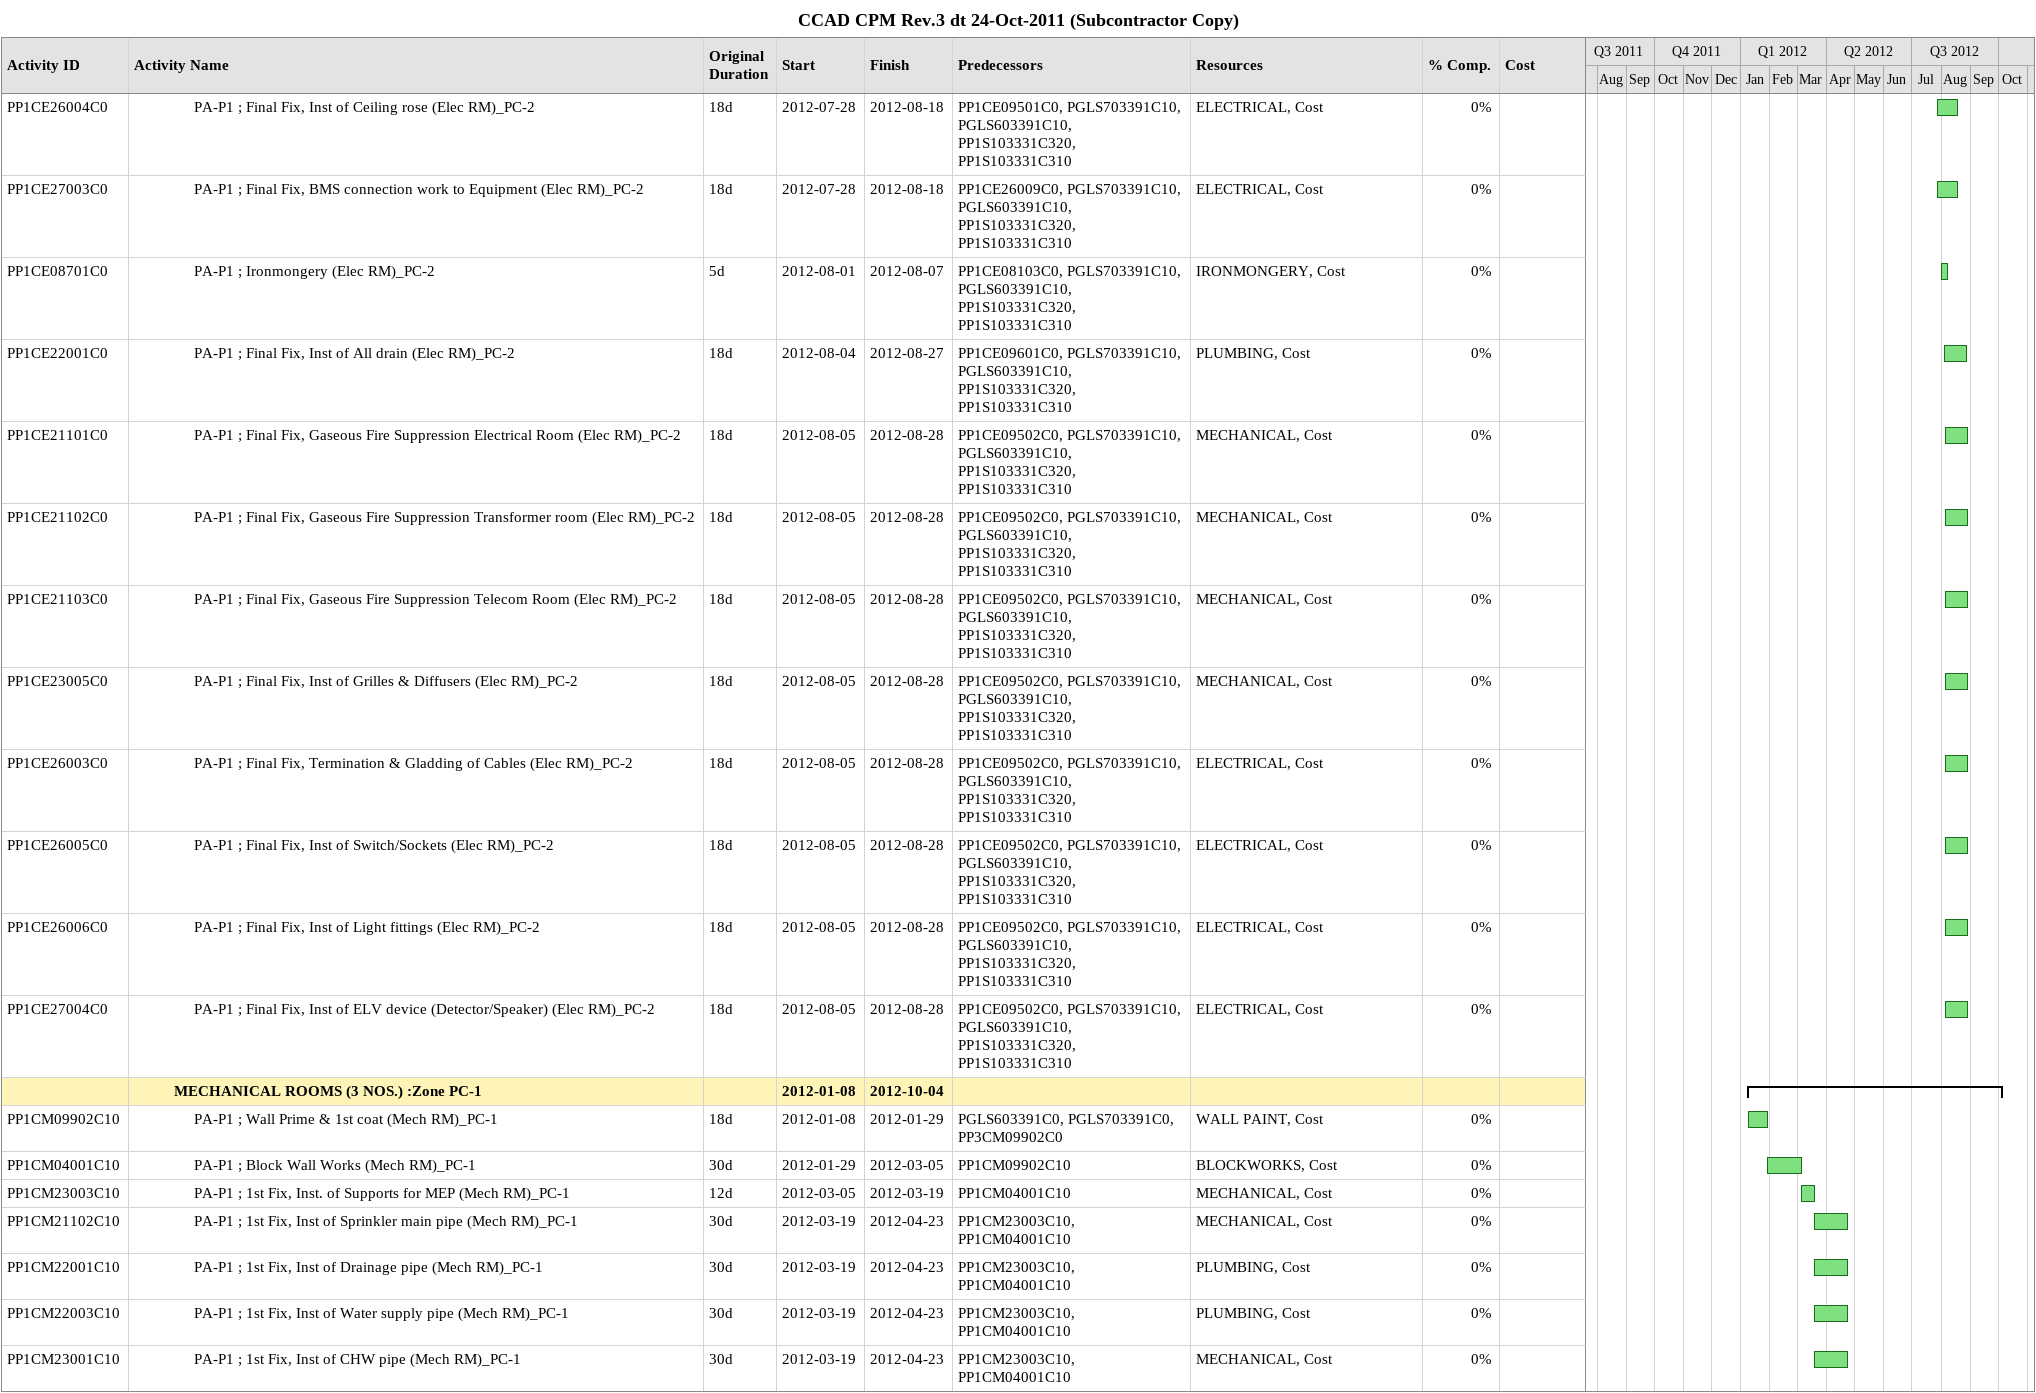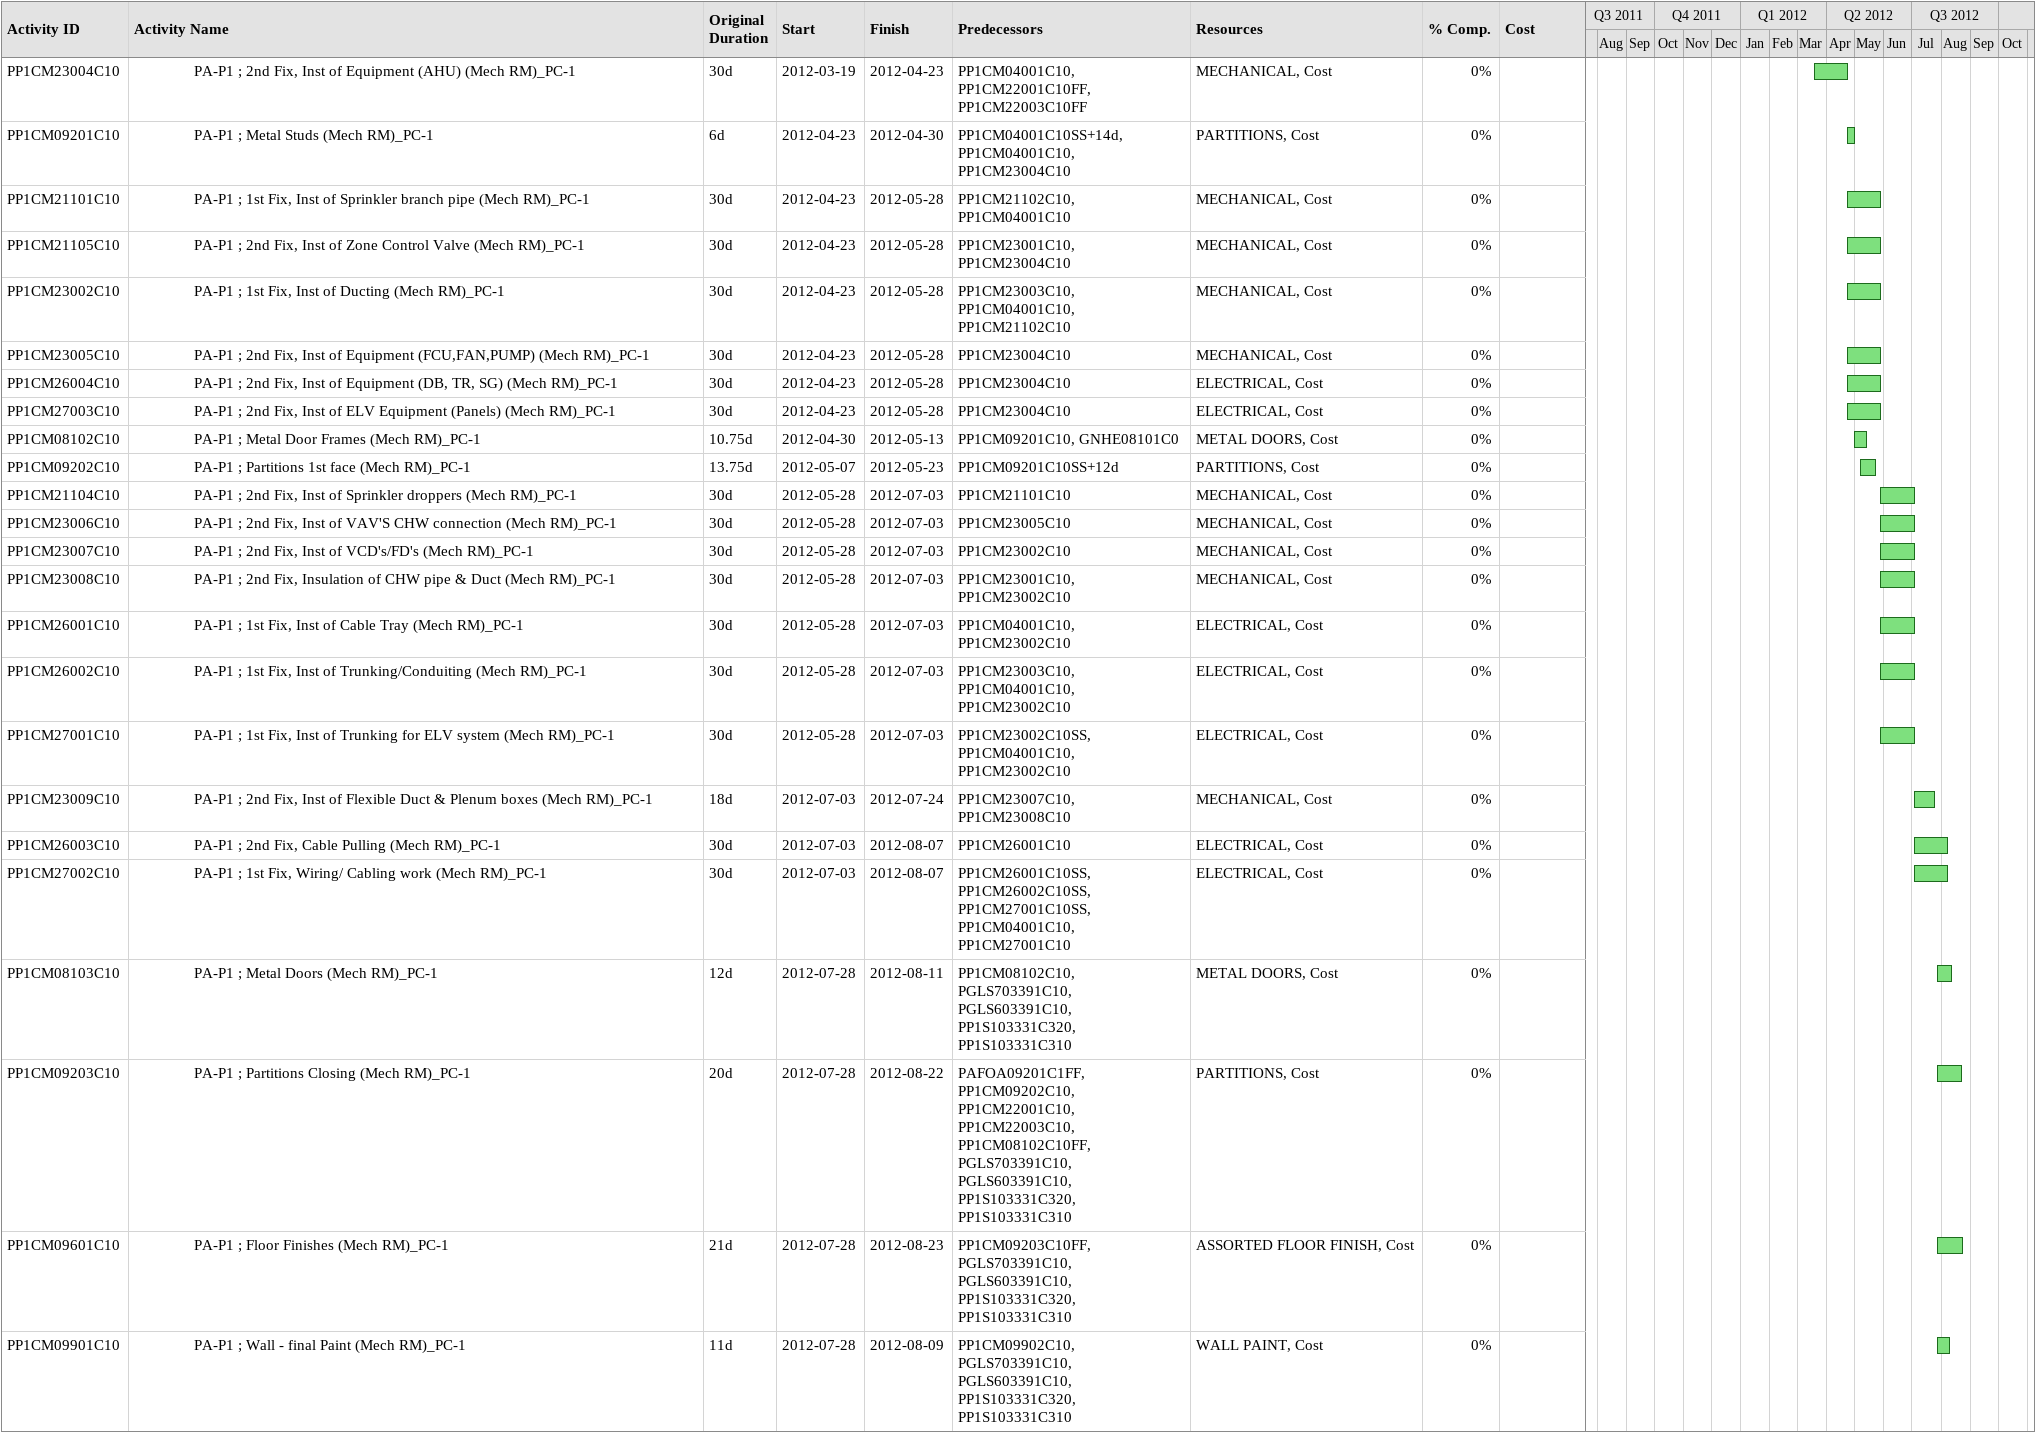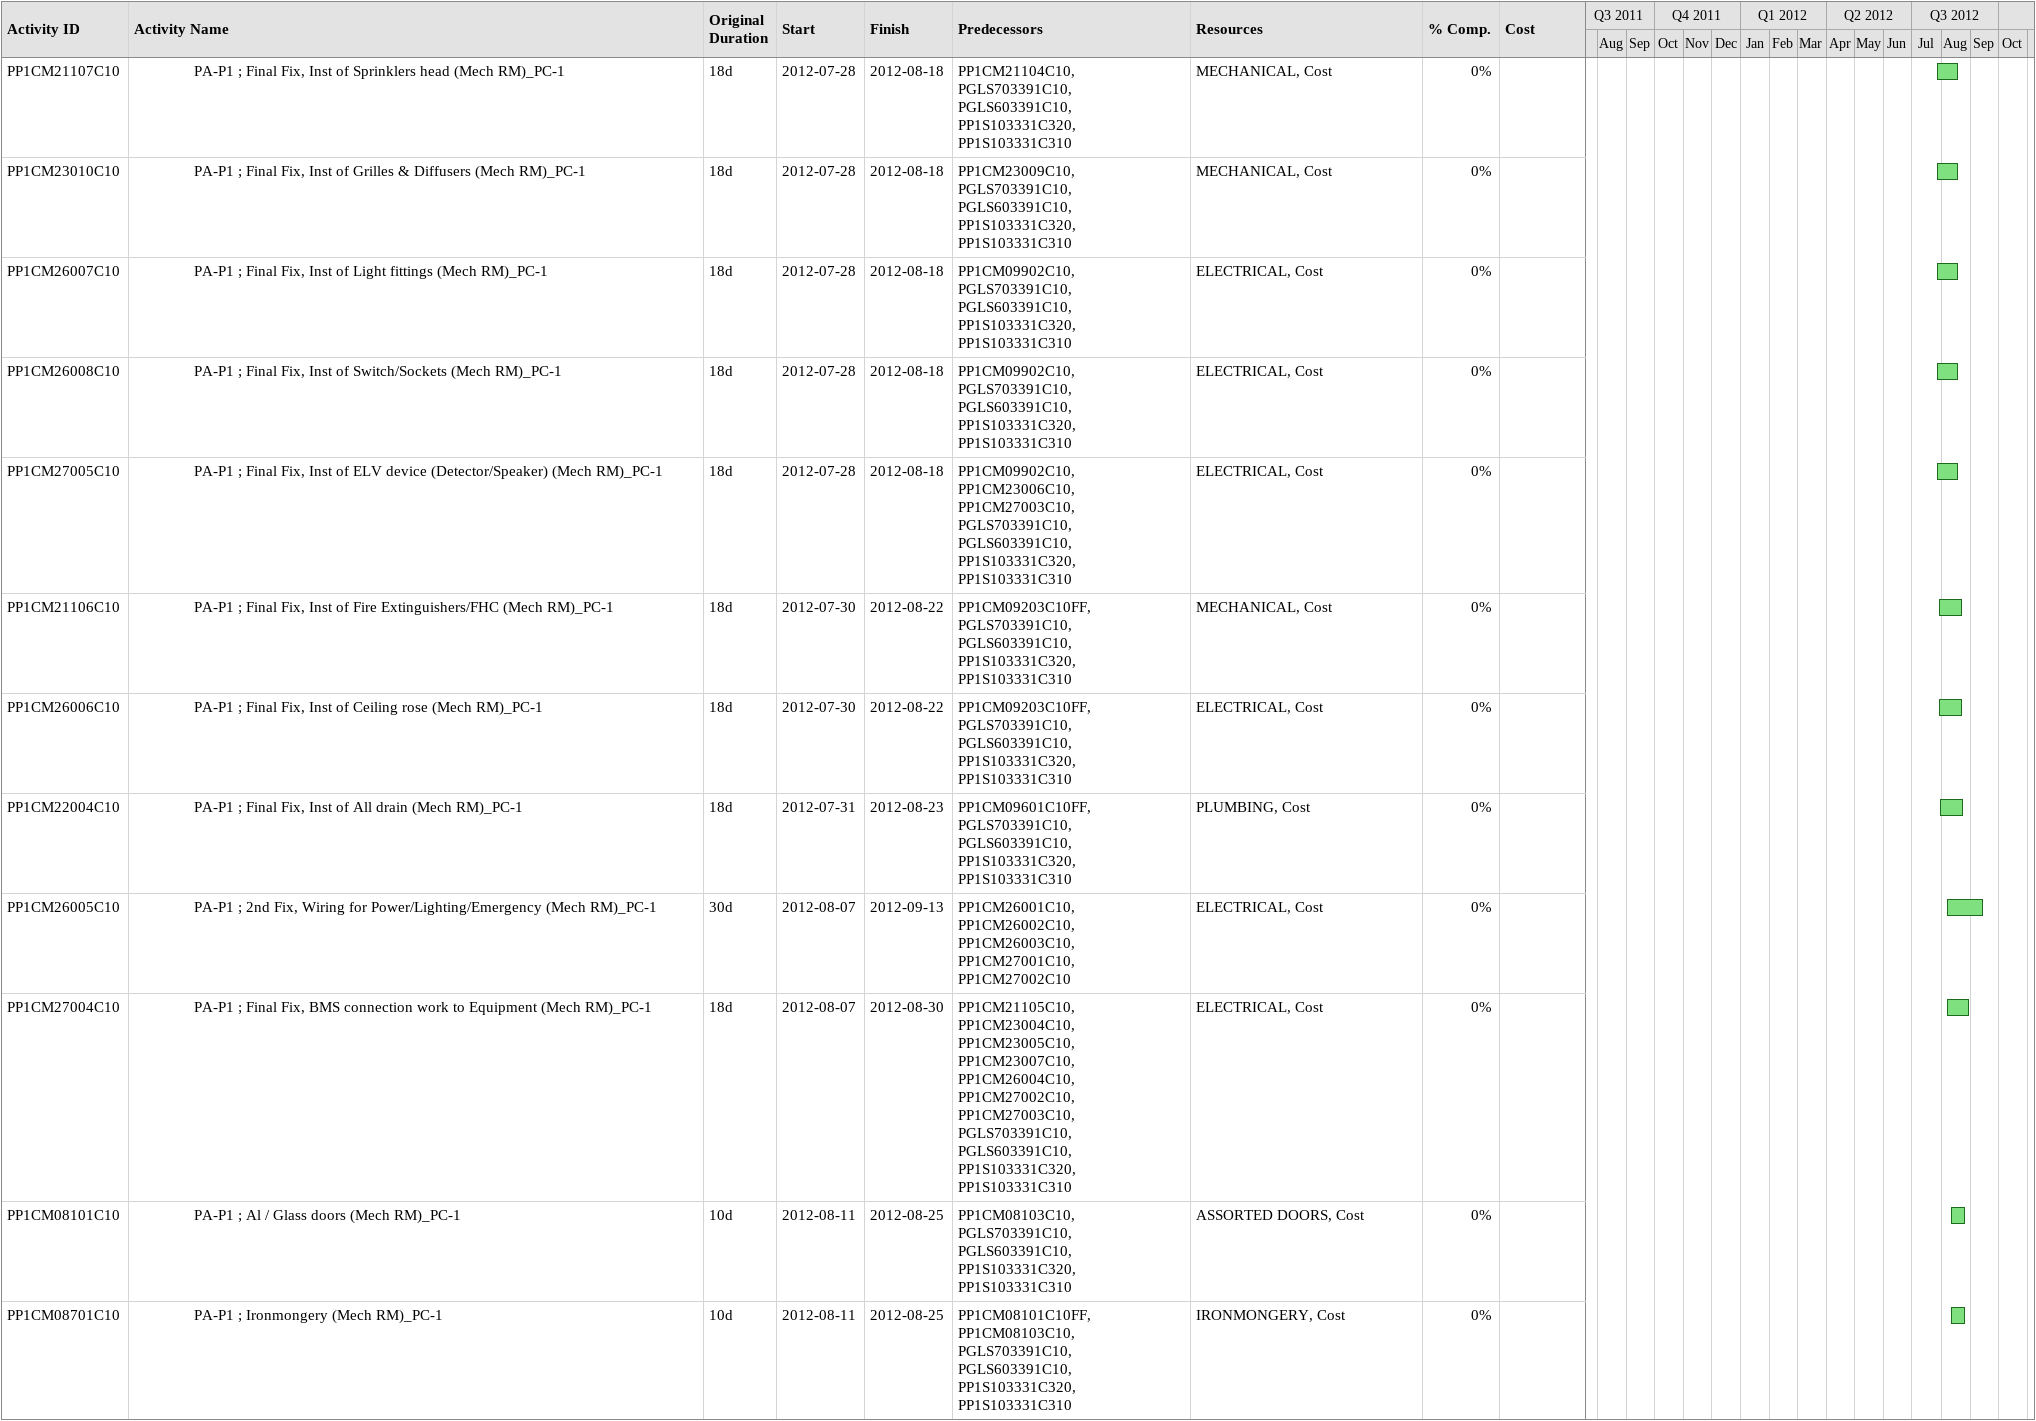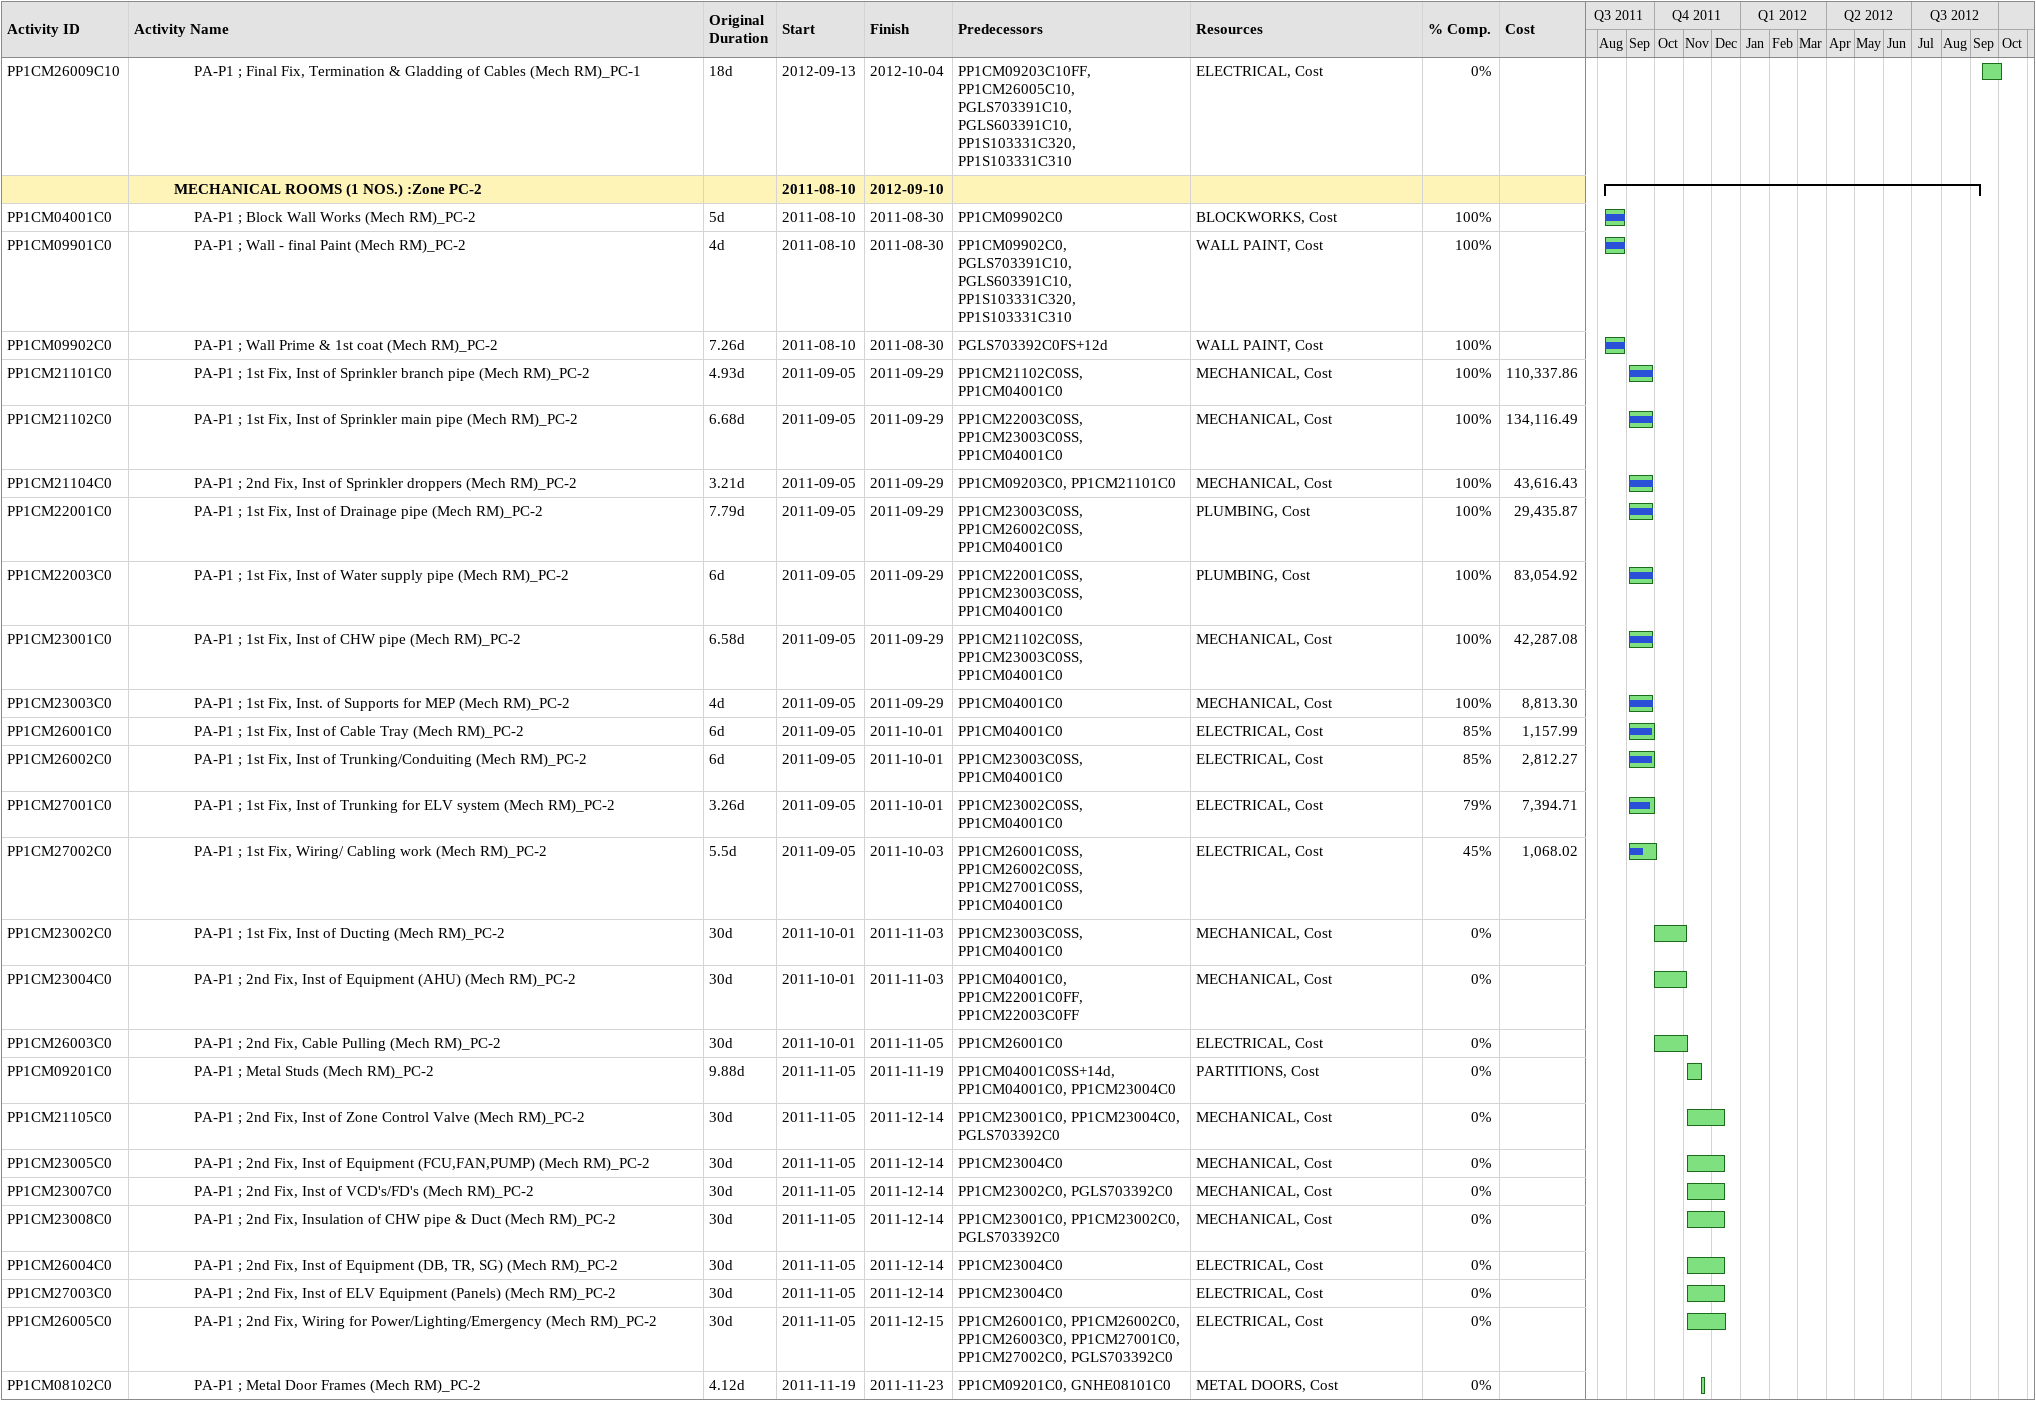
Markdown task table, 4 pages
CCAD CPM Rev.3 dt 24-Oct-2011 (Subcontractor Copy)

| ID | Level | Task | Original duration | Start | Finish | Predecessors | Resources | % complete | Cost |
|---|---|---|---|---|---|---|---|---|---|
| PP1CE26004C0 | 4 | PA-P1 ; Final Fix, Inst of Ceiling rose (Elec RM)_PC-2 | 18d | 2012-07-28 | 2012-08-18 | PP1CE09501C0, PGLS703391C10, PGLS603391C10, PP1S103331C320, PP1S103331C310 | ELECTRICAL, Cost | 0 |  |
| PP1CE27003C0 | 4 | PA-P1 ; Final Fix, BMS connection work to Equipment (Elec RM)_PC-2 | 18d | 2012-07-28 | 2012-08-18 | PP1CE26009C0, PGLS703391C10, PGLS603391C10, PP1S103331C320, PP1S103331C310 | ELECTRICAL, Cost | 0 |  |
| PP1CE08701C0 | 4 | PA-P1 ; Ironmongery (Elec RM)_PC-2 | 5d | 2012-08-01 | 2012-08-07 | PP1CE08103C0, PGLS703391C10, PGLS603391C10, PP1S103331C320, PP1S103331C310 | IRONMONGERY, Cost | 0 |  |
| PP1CE22001C0 | 4 | PA-P1 ; Final Fix, Inst of All drain (Elec RM)_PC-2 | 18d | 2012-08-04 | 2012-08-27 | PP1CE09601C0, PGLS703391C10, PGLS603391C10, PP1S103331C320, PP1S103331C310 | PLUMBING, Cost | 0 |  |
| PP1CE21101C0 | 4 | PA-P1 ; Final Fix, Gaseous Fire Suppression Electrical Room (Elec RM)_PC-2 | 18d | 2012-08-05 | 2012-08-28 | PP1CE09502C0, PGLS703391C10, PGLS603391C10, PP1S103331C320, PP1S103331C310 | MECHANICAL, Cost | 0 |  |
| PP1CE21102C0 | 4 | PA-P1 ; Final Fix, Gaseous Fire Suppression Transformer room (Elec RM)_PC-2 | 18d | 2012-08-05 | 2012-08-28 | PP1CE09502C0, PGLS703391C10, PGLS603391C10, PP1S103331C320, PP1S103331C310 | MECHANICAL, Cost | 0 |  |
| PP1CE21103C0 | 4 | PA-P1 ; Final Fix, Gaseous Fire Suppression Telecom Room (Elec RM)_PC-2 | 18d | 2012-08-05 | 2012-08-28 | PP1CE09502C0, PGLS703391C10, PGLS603391C10, PP1S103331C320, PP1S103331C310 | MECHANICAL, Cost | 0 |  |
| PP1CE23005C0 | 4 | PA-P1 ; Final Fix, Inst of Grilles & Diffusers (Elec RM)_PC-2 | 18d | 2012-08-05 | 2012-08-28 | PP1CE09502C0, PGLS703391C10, PGLS603391C10, PP1S103331C320, PP1S103331C310 | MECHANICAL, Cost | 0 |  |
| PP1CE26003C0 | 4 | PA-P1 ; Final Fix, Termination & Gladding of Cables (Elec RM)_PC-2 | 18d | 2012-08-05 | 2012-08-28 | PP1CE09502C0, PGLS703391C10, PGLS603391C10, PP1S103331C320, PP1S103331C310 | ELECTRICAL, Cost | 0 |  |
| PP1CE26005C0 | 4 | PA-P1 ; Final Fix, Inst of Switch/Sockets (Elec RM)_PC-2 | 18d | 2012-08-05 | 2012-08-28 | PP1CE09502C0, PGLS703391C10, PGLS603391C10, PP1S103331C320, PP1S103331C310 | ELECTRICAL, Cost | 0 |  |
| PP1CE26006C0 | 4 | PA-P1 ; Final Fix, Inst of Light fittings (Elec RM)_PC-2 | 18d | 2012-08-05 | 2012-08-28 | PP1CE09502C0, PGLS703391C10, PGLS603391C10, PP1S103331C320, PP1S103331C310 | ELECTRICAL, Cost | 0 |  |
| PP1CE27004C0 | 4 | PA-P1 ; Final Fix, Inst of ELV device (Detector/Speaker) (Elec RM)_PC-2 | 18d | 2012-08-05 | 2012-08-28 | PP1CE09502C0, PGLS703391C10, PGLS603391C10, PP1S103331C320, PP1S103331C310 | ELECTRICAL, Cost | 0 |  |
|  | 3 | **MECHANICAL ROOMS (3 NOS.) :Zone PC-1** |  | 2012-01-08 | 2012-10-04 |  |  |  |  |
| PP1CM09902C10 | 4 | PA-P1 ; Wall Prime & 1st coat (Mech RM)_PC-1 | 18d | 2012-01-08 | 2012-01-29 | PGLS603391C0, PGLS703391C0, PP3CM09902C0 | WALL PAINT, Cost | 0 |  |
| PP1CM04001C10 | 4 | PA-P1 ; Block Wall Works (Mech RM)_PC-1 | 30d | 2012-01-29 | 2012-03-05 | PP1CM09902C10 | BLOCKWORKS, Cost | 0 |  |
| PP1CM23003C10 | 4 | PA-P1 ; 1st Fix, Inst. of Supports for MEP (Mech RM)_PC-1 | 12d | 2012-03-05 | 2012-03-19 | PP1CM04001C10 | MECHANICAL, Cost | 0 |  |
| PP1CM21102C10 | 4 | PA-P1 ; 1st Fix, Inst of Sprinkler main pipe (Mech RM)_PC-1 | 30d | 2012-03-19 | 2012-04-23 | PP1CM23003C10, PP1CM04001C10 | MECHANICAL, Cost | 0 |  |
| PP1CM22001C10 | 4 | PA-P1 ; 1st Fix, Inst of Drainage pipe (Mech RM)_PC-1 | 30d | 2012-03-19 | 2012-04-23 | PP1CM23003C10, PP1CM04001C10 | PLUMBING, Cost | 0 |  |
| PP1CM22003C10 | 4 | PA-P1 ; 1st Fix, Inst of Water supply pipe (Mech RM)_PC-1 | 30d | 2012-03-19 | 2012-04-23 | PP1CM23003C10, PP1CM04001C10 | PLUMBING, Cost | 0 |  |
| PP1CM23001C10 | 4 | PA-P1 ; 1st Fix, Inst of CHW pipe (Mech RM)_PC-1 | 30d | 2012-03-19 | 2012-04-23 | PP1CM23003C10, PP1CM04001C10 | MECHANICAL, Cost | 0 |  |
| PP1CM23004C10 | 4 | PA-P1 ; 2nd Fix, Inst of Equipment (AHU) (Mech RM)_PC-1 | 30d | 2012-03-19 | 2012-04-23 | PP1CM04001C10, PP1CM22001C10FF, PP1CM22003C10FF | MECHANICAL, Cost | 0 |  |
| PP1CM09201C10 | 4 | PA-P1 ; Metal Studs (Mech RM)_PC-1 | 6d | 2012-04-23 | 2012-04-30 | PP1CM04001C10SS+14d, PP1CM04001C10, PP1CM23004C10 | PARTITIONS, Cost | 0 |  |
| PP1CM21101C10 | 4 | PA-P1 ; 1st Fix, Inst of Sprinkler branch pipe (Mech RM)_PC-1 | 30d | 2012-04-23 | 2012-05-28 | PP1CM21102C10, PP1CM04001C10 | MECHANICAL, Cost | 0 |  |
| PP1CM21105C10 | 4 | PA-P1 ; 2nd Fix, Inst of Zone Control Valve (Mech RM)_PC-1 | 30d | 2012-04-23 | 2012-05-28 | PP1CM23001C10, PP1CM23004C10 | MECHANICAL, Cost | 0 |  |
| PP1CM23002C10 | 4 | PA-P1 ; 1st Fix, Inst of Ducting (Mech RM)_PC-1 | 30d | 2012-04-23 | 2012-05-28 | PP1CM23003C10, PP1CM04001C10, PP1CM21102C10 | MECHANICAL, Cost | 0 |  |
| PP1CM23005C10 | 4 | PA-P1 ; 2nd Fix, Inst of Equipment (FCU,FAN,PUMP) (Mech RM)_PC-1 | 30d | 2012-04-23 | 2012-05-28 | PP1CM23004C10 | MECHANICAL, Cost | 0 |  |
| PP1CM26004C10 | 4 | PA-P1 ; 2nd Fix, Inst of Equipment (DB, TR, SG) (Mech RM)_PC-1 | 30d | 2012-04-23 | 2012-05-28 | PP1CM23004C10 | ELECTRICAL, Cost | 0 |  |
| PP1CM27003C10 | 4 | PA-P1 ; 2nd Fix, Inst of ELV Equipment (Panels) (Mech RM)_PC-1 | 30d | 2012-04-23 | 2012-05-28 | PP1CM23004C10 | ELECTRICAL, Cost | 0 |  |
| PP1CM08102C10 | 4 | PA-P1 ; Metal Door Frames (Mech RM)_PC-1 | 10.75d | 2012-04-30 | 2012-05-13 | PP1CM09201C10, GNHE08101C0 | METAL DOORS, Cost | 0 |  |
| PP1CM09202C10 | 4 | PA-P1 ; Partitions 1st face (Mech RM)_PC-1 | 13.75d | 2012-05-07 | 2012-05-23 | PP1CM09201C10SS+12d | PARTITIONS, Cost | 0 |  |
| PP1CM21104C10 | 4 | PA-P1 ; 2nd Fix, Inst of Sprinkler droppers (Mech RM)_PC-1 | 30d | 2012-05-28 | 2012-07-03 | PP1CM21101C10 | MECHANICAL, Cost | 0 |  |
| PP1CM23006C10 | 4 | PA-P1 ; 2nd Fix, Inst of VAV'S CHW connection (Mech RM)_PC-1 | 30d | 2012-05-28 | 2012-07-03 | PP1CM23005C10 | MECHANICAL, Cost | 0 |  |
| PP1CM23007C10 | 4 | PA-P1 ; 2nd Fix, Inst of VCD's/FD's (Mech RM)_PC-1 | 30d | 2012-05-28 | 2012-07-03 | PP1CM23002C10 | MECHANICAL, Cost | 0 |  |
| PP1CM23008C10 | 4 | PA-P1 ; 2nd Fix, Insulation of CHW pipe & Duct (Mech RM)_PC-1 | 30d | 2012-05-28 | 2012-07-03 | PP1CM23001C10, PP1CM23002C10 | MECHANICAL, Cost | 0 |  |
| PP1CM26001C10 | 4 | PA-P1 ; 1st Fix, Inst of Cable Tray (Mech RM)_PC-1 | 30d | 2012-05-28 | 2012-07-03 | PP1CM04001C10, PP1CM23002C10 | ELECTRICAL, Cost | 0 |  |
| PP1CM26002C10 | 4 | PA-P1 ; 1st Fix, Inst of Trunking/Conduiting (Mech RM)_PC-1 | 30d | 2012-05-28 | 2012-07-03 | PP1CM23003C10, PP1CM04001C10, PP1CM23002C10 | ELECTRICAL, Cost | 0 |  |
| PP1CM27001C10 | 4 | PA-P1 ; 1st Fix, Inst of Trunking for ELV system (Mech RM)_PC-1 | 30d | 2012-05-28 | 2012-07-03 | PP1CM23002C10SS, PP1CM04001C10, PP1CM23002C10 | ELECTRICAL, Cost | 0 |  |
| PP1CM23009C10 | 4 | PA-P1 ; 2nd Fix, Inst of Flexible Duct & Plenum boxes (Mech RM)_PC-1 | 18d | 2012-07-03 | 2012-07-24 | PP1CM23007C10, PP1CM23008C10 | MECHANICAL, Cost | 0 |  |
| PP1CM26003C10 | 4 | PA-P1 ; 2nd Fix, Cable Pulling (Mech RM)_PC-1 | 30d | 2012-07-03 | 2012-08-07 | PP1CM26001C10 | ELECTRICAL, Cost | 0 |  |
| PP1CM27002C10 | 4 | PA-P1 ; 1st Fix, Wiring/ Cabling work (Mech RM)_PC-1 | 30d | 2012-07-03 | 2012-08-07 | PP1CM26001C10SS, PP1CM26002C10SS, PP1CM27001C10SS, PP1CM04001C10, PP1CM27001C10 | ELECTRICAL, Cost | 0 |  |
| PP1CM08103C10 | 4 | PA-P1 ; Metal Doors (Mech RM)_PC-1 | 12d | 2012-07-28 | 2012-08-11 | PP1CM08102C10, PGLS703391C10, PGLS603391C10, PP1S103331C320, PP1S103331C310 | METAL DOORS, Cost | 0 |  |
| PP1CM09203C10 | 4 | PA-P1 ; Partitions Closing (Mech RM)_PC-1 | 20d | 2012-07-28 | 2012-08-22 | PAFOA09201C1FF, PP1CM09202C10, PP1CM22001C10, PP1CM22003C10, PP1CM08102C10FF, PGLS703391C10, PGLS603391C10, PP1S103331C320, PP1S103331C310 | PARTITIONS, Cost | 0 |  |
| PP1CM09601C10 | 4 | PA-P1 ; Floor Finishes (Mech RM)_PC-1 | 21d | 2012-07-28 | 2012-08-23 | PP1CM09203C10FF, PGLS703391C10, PGLS603391C10, PP1S103331C320, PP1S103331C310 | ASSORTED FLOOR FINISH, Cost | 0 |  |
| PP1CM09901C10 | 4 | PA-P1 ; Wall - final Paint (Mech RM)_PC-1 | 11d | 2012-07-28 | 2012-08-09 | PP1CM09902C10, PGLS703391C10, PGLS603391C10, PP1S103331C320, PP1S103331C310 | WALL PAINT, Cost | 0 |  |
| PP1CM21107C10 | 4 | PA-P1 ; Final Fix, Inst of Sprinklers head (Mech RM)_PC-1 | 18d | 2012-07-28 | 2012-08-18 | PP1CM21104C10, PGLS703391C10, PGLS603391C10, PP1S103331C320, PP1S103331C310 | MECHANICAL, Cost | 0 |  |
| PP1CM23010C10 | 4 | PA-P1 ; Final Fix, Inst of Grilles & Diffusers (Mech RM)_PC-1 | 18d | 2012-07-28 | 2012-08-18 | PP1CM23009C10, PGLS703391C10, PGLS603391C10, PP1S103331C320, PP1S103331C310 | MECHANICAL, Cost | 0 |  |
| PP1CM26007C10 | 4 | PA-P1 ; Final Fix, Inst of Light fittings (Mech RM)_PC-1 | 18d | 2012-07-28 | 2012-08-18 | PP1CM09902C10, PGLS703391C10, PGLS603391C10, PP1S103331C320, PP1S103331C310 | ELECTRICAL, Cost | 0 |  |
| PP1CM26008C10 | 4 | PA-P1 ; Final Fix, Inst of Switch/Sockets (Mech RM)_PC-1 | 18d | 2012-07-28 | 2012-08-18 | PP1CM09902C10, PGLS703391C10, PGLS603391C10, PP1S103331C320, PP1S103331C310 | ELECTRICAL, Cost | 0 |  |
| PP1CM27005C10 | 4 | PA-P1 ; Final Fix, Inst of ELV device (Detector/Speaker) (Mech RM)_PC-1 | 18d | 2012-07-28 | 2012-08-18 | PP1CM09902C10, PP1CM23006C10, PP1CM27003C10, PGLS703391C10, PGLS603391C10, PP1S103331C320, PP1S103331C310 | ELECTRICAL, Cost | 0 |  |
| PP1CM21106C10 | 4 | PA-P1 ; Final Fix, Inst of Fire Extinguishers/FHC (Mech RM)_PC-1 | 18d | 2012-07-30 | 2012-08-22 | PP1CM09203C10FF, PGLS703391C10, PGLS603391C10, PP1S103331C320, PP1S103331C310 | MECHANICAL, Cost | 0 |  |
| PP1CM26006C10 | 4 | PA-P1 ; Final Fix, Inst of Ceiling rose (Mech RM)_PC-1 | 18d | 2012-07-30 | 2012-08-22 | PP1CM09203C10FF, PGLS703391C10, PGLS603391C10, PP1S103331C320, PP1S103331C310 | ELECTRICAL, Cost | 0 |  |
| PP1CM22004C10 | 4 | PA-P1 ; Final Fix, Inst of All drain (Mech RM)_PC-1 | 18d | 2012-07-31 | 2012-08-23 | PP1CM09601C10FF, PGLS703391C10, PGLS603391C10, PP1S103331C320, PP1S103331C310 | PLUMBING, Cost | 0 |  |
| PP1CM26005C10 | 4 | PA-P1 ; 2nd Fix, Wiring for Power/Lighting/Emergency (Mech RM)_PC-1 | 30d | 2012-08-07 | 2012-09-13 | PP1CM26001C10, PP1CM26002C10, PP1CM26003C10, PP1CM27001C10, PP1CM27002C10 | ELECTRICAL, Cost | 0 |  |
| PP1CM27004C10 | 4 | PA-P1 ; Final Fix, BMS connection work to Equipment (Mech RM)_PC-1 | 18d | 2012-08-07 | 2012-08-30 | PP1CM21105C10, PP1CM23004C10, PP1CM23005C10, PP1CM23007C10, PP1CM26004C10, PP1CM27002C10, PP1CM27003C10, PGLS703391C10, PGLS603391C10, PP1S103331C320, PP1S103331C310 | ELECTRICAL, Cost | 0 |  |
| PP1CM08101C10 | 4 | PA-P1 ; Al / Glass doors (Mech RM)_PC-1 | 10d | 2012-08-11 | 2012-08-25 | PP1CM08103C10, PGLS703391C10, PGLS603391C10, PP1S103331C320, PP1S103331C310 | ASSORTED DOORS, Cost | 0 |  |
| PP1CM08701C10 | 4 | PA-P1 ; Ironmongery (Mech RM)_PC-1 | 10d | 2012-08-11 | 2012-08-25 | PP1CM08101C10FF, PP1CM08103C10, PGLS703391C10, PGLS603391C10, PP1S103331C320, PP1S103331C310 | IRONMONGERY, Cost | 0 |  |
| PP1CM26009C10 | 4 | PA-P1 ; Final Fix, Termination & Gladding of Cables (Mech RM)_PC-1 | 18d | 2012-09-13 | 2012-10-04 | PP1CM09203C10FF, PP1CM26005C10, PGLS703391C10, PGLS603391C10, PP1S103331C320, PP1S103331C310 | ELECTRICAL, Cost | 0 |  |
|  | 3 | **MECHANICAL ROOMS (1 NOS.) :Zone PC-2** |  | 2011-08-10 | 2012-09-10 |  |  |  |  |
| PP1CM04001C0 | 4 | PA-P1 ; Block Wall Works (Mech RM)_PC-2 | 5d | 2011-08-10 | 2011-08-30 | PP1CM09902C0 | BLOCKWORKS, Cost | 100 |  |
| PP1CM09901C0 | 4 | PA-P1 ; Wall - final Paint (Mech RM)_PC-2 | 4d | 2011-08-10 | 2011-08-30 | PP1CM09902C0, PGLS703391C10, PGLS603391C10, PP1S103331C320, PP1S103331C310 | WALL PAINT, Cost | 100 |  |
| PP1CM09902C0 | 4 | PA-P1 ; Wall Prime & 1st coat (Mech RM)_PC-2 | 7.26d | 2011-08-10 | 2011-08-30 | PGLS703392C0FS+12d | WALL PAINT, Cost | 100 |  |
| PP1CM21101C0 | 4 | PA-P1 ; 1st Fix, Inst of Sprinkler branch pipe (Mech RM)_PC-2 | 4.93d | 2011-09-05 | 2011-09-29 | PP1CM21102C0SS, PP1CM04001C0 | MECHANICAL, Cost | 100 | 110337.86 |
| PP1CM21102C0 | 4 | PA-P1 ; 1st Fix, Inst of Sprinkler main pipe (Mech RM)_PC-2 | 6.68d | 2011-09-05 | 2011-09-29 | PP1CM22003C0SS, PP1CM23003C0SS, PP1CM04001C0 | MECHANICAL, Cost | 100 | 134116.49 |
| PP1CM21104C0 | 4 | PA-P1 ; 2nd Fix, Inst of Sprinkler droppers (Mech RM)_PC-2 | 3.21d | 2011-09-05 | 2011-09-29 | PP1CM09203C0, PP1CM21101C0 | MECHANICAL, Cost | 100 | 43616.43 |
| PP1CM22001C0 | 4 | PA-P1 ; 1st Fix, Inst of Drainage pipe (Mech RM)_PC-2 | 7.79d | 2011-09-05 | 2011-09-29 | PP1CM23003C0SS, PP1CM26002C0SS, PP1CM04001C0 | PLUMBING, Cost | 100 | 29435.87 |
| PP1CM22003C0 | 4 | PA-P1 ; 1st Fix, Inst of Water supply pipe (Mech RM)_PC-2 | 6d | 2011-09-05 | 2011-09-29 | PP1CM22001C0SS, PP1CM23003C0SS, PP1CM04001C0 | PLUMBING, Cost | 100 | 83054.92 |
| PP1CM23001C0 | 4 | PA-P1 ; 1st Fix, Inst of CHW pipe (Mech RM)_PC-2 | 6.58d | 2011-09-05 | 2011-09-29 | PP1CM21102C0SS, PP1CM23003C0SS, PP1CM04001C0 | MECHANICAL, Cost | 100 | 42287.08 |
| PP1CM23003C0 | 4 | PA-P1 ; 1st Fix, Inst. of Supports for MEP (Mech RM)_PC-2 | 4d | 2011-09-05 | 2011-09-29 | PP1CM04001C0 | MECHANICAL, Cost | 100 | 8813.30 |
| PP1CM26001C0 | 4 | PA-P1 ; 1st Fix, Inst of Cable Tray (Mech RM)_PC-2 | 6d | 2011-09-05 | 2011-10-01 | PP1CM04001C0 | ELECTRICAL, Cost | 85 | 1157.99 |
| PP1CM26002C0 | 4 | PA-P1 ; 1st Fix, Inst of Trunking/Conduiting (Mech RM)_PC-2 | 6d | 2011-09-05 | 2011-10-01 | PP1CM23003C0SS, PP1CM04001C0 | ELECTRICAL, Cost | 85 | 2812.27 |
| PP1CM27001C0 | 4 | PA-P1 ; 1st Fix, Inst of Trunking for ELV system (Mech RM)_PC-2 | 3.26d | 2011-09-05 | 2011-10-01 | PP1CM23002C0SS, PP1CM04001C0 | ELECTRICAL, Cost | 79 | 7394.71 |
| PP1CM27002C0 | 4 | PA-P1 ; 1st Fix, Wiring/ Cabling work (Mech RM)_PC-2 | 5.5d | 2011-09-05 | 2011-10-03 | PP1CM26001C0SS, PP1CM26002C0SS, PP1CM27001C0SS, PP1CM04001C0 | ELECTRICAL, Cost | 45 | 1068.02 |
| PP1CM23002C0 | 4 | PA-P1 ; 1st Fix, Inst of Ducting (Mech RM)_PC-2 | 30d | 2011-10-01 | 2011-11-03 | PP1CM23003C0SS, PP1CM04001C0 | MECHANICAL, Cost | 0 |  |
| PP1CM23004C0 | 4 | PA-P1 ; 2nd Fix, Inst of Equipment (AHU) (Mech RM)_PC-2 | 30d | 2011-10-01 | 2011-11-03 | PP1CM04001C0, PP1CM22001C0FF, PP1CM22003C0FF | MECHANICAL, Cost | 0 |  |
| PP1CM26003C0 | 4 | PA-P1 ; 2nd Fix, Cable Pulling (Mech RM)_PC-2 | 30d | 2011-10-01 | 2011-11-05 | PP1CM26001C0 | ELECTRICAL, Cost | 0 |  |
| PP1CM09201C0 | 4 | PA-P1 ; Metal Studs (Mech RM)_PC-2 | 9.88d | 2011-11-05 | 2011-11-19 | PP1CM04001C0SS+14d, PP1CM04001C0, PP1CM23004C0 | PARTITIONS, Cost | 0 |  |
| PP1CM21105C0 | 4 | PA-P1 ; 2nd Fix, Inst of Zone Control Valve (Mech RM)_PC-2 | 30d | 2011-11-05 | 2011-12-14 | PP1CM23001C0, PP1CM23004C0, PGLS703392C0 | MECHANICAL, Cost | 0 |  |
| PP1CM23005C0 | 4 | PA-P1 ; 2nd Fix, Inst of Equipment (FCU,FAN,PUMP) (Mech RM)_PC-2 | 30d | 2011-11-05 | 2011-12-14 | PP1CM23004C0 | MECHANICAL, Cost | 0 |  |
| PP1CM23007C0 | 4 | PA-P1 ; 2nd Fix, Inst of VCD's/FD's (Mech RM)_PC-2 | 30d | 2011-11-05 | 2011-12-14 | PP1CM23002C0, PGLS703392C0 | MECHANICAL, Cost | 0 |  |
| PP1CM23008C0 | 4 | PA-P1 ; 2nd Fix, Insulation of CHW pipe & Duct (Mech RM)_PC-2 | 30d | 2011-11-05 | 2011-12-14 | PP1CM23001C0, PP1CM23002C0, PGLS703392C0 | MECHANICAL, Cost | 0 |  |
| PP1CM26004C0 | 4 | PA-P1 ; 2nd Fix, Inst of Equipment (DB, TR, SG) (Mech RM)_PC-2 | 30d | 2011-11-05 | 2011-12-14 | PP1CM23004C0 | ELECTRICAL, Cost | 0 |  |
| PP1CM27003C0 | 4 | PA-P1 ; 2nd Fix, Inst of ELV Equipment (Panels) (Mech RM)_PC-2 | 30d | 2011-11-05 | 2011-12-14 | PP1CM23004C0 | ELECTRICAL, Cost | 0 |  |
| PP1CM26005C0 | 4 | PA-P1 ; 2nd Fix, Wiring for Power/Lighting/Emergency (Mech RM)_PC-2 | 30d | 2011-11-05 | 2011-12-15 | PP1CM26001C0, PP1CM26002C0, PP1CM26003C0, PP1CM27001C0, PP1CM27002C0, PGLS703392C0 | ELECTRICAL, Cost | 0 |  |
| PP1CM08102C0 | 4 | PA-P1 ; Metal Door Frames (Mech RM)_PC-2 | 4.12d | 2011-11-19 | 2011-11-23 | PP1CM09201C0, GNHE08101C0 | METAL DOORS, Cost | 0 |  |
